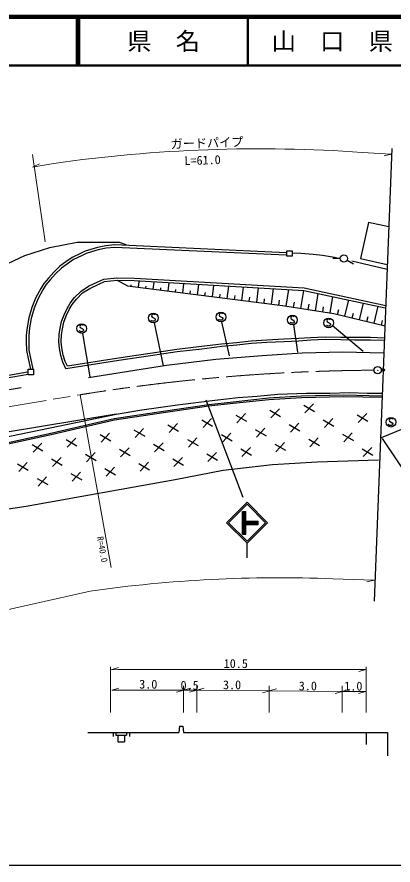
# Model space of a CAD drawing. Units: millimetres, scale not verified. Extents: x 40000 to 680000, y 20000 to 380000.
# Drawn here: x 285412 to 362901, y 205000 to 380000 of the extents above; entities that cross this region are included whole.
import ezdxf
from ezdxf.enums import TextEntityAlignment as Align

# ---------------------------------------------------------------- set-up
doc = ezdxf.new("R2010")
doc.units = ezdxf.units.MM
doc.header["$LTSCALE"] = 1000
doc.header["$PDMODE"] = 32
doc.header["$PDSIZE"] = 500
doc.linetypes.add('CHAIN', pattern=[18.5, 12, -1.5, 3.5, -1.5])
for name, color, linetype, lineweight in [('M-BGD', 7, 'Continuous', 25), ('M-BGD-EXST', 7, 'Continuous', 25), ('M-BMK', 2, 'CHAIN', 13), ('M-BMK-OTRS', 5, 'Continuous', 25), ('M-BMK-SRVR', 3, 'Continuous', 25), ('M-STR-HTXT', 7, 'Continuous', 13), ('M-STR-STRC', 7, 'Continuous', 25), ('M-TTL', 2, 'Continuous', 140), ('M-TTL-BAND', 7, 'Continuous', 25), ('M-TTL-LINE', 7, 'Continuous', 50)]:
    doc.layers.add(name, color=color, linetype=linetype, lineweight=lineweight)
doc.layers.add('M-OTRS', color=6, linetype='Continuous')
doc.layers.add('M-TTL-TXT', color=7, linetype='Continuous')
doc.styles.add('ＭＳ ゴシック', font='')
doc.styles.get('ＭＳ ゴシック').set_extended_font_data('MS Gothic')

msp = doc.modelspace()

# ---------------------------------------------------------------- linework, layer by layer
at = {"layer": 'M-BGD'}
for p, q in [((357868, 337621), (356207, 330177)), ((362017, 336695), (357868, 337621)), ((292208, 332453), (297832, 333512)), ((297832, 333512), (306460, 333512)), ((303738, 332761), (302015, 332453)), ((305583, 332945), (303738, 332761)), ((340895, 331346), (305583, 332945)), ((306460, 333512), (307822, 333058)), ((282521, 328669), (287062, 330788)), ((287062, 330788), (292208, 332453)), ((298509, 331161), (296796, 330362)), ((299493, 331654), (298509, 331161)), ((299685, 331190), (298726, 330711)), ((300600, 332023), (299493, 331654)), ((300752, 331546), (299685, 331190)), ((302015, 332453), (300600, 332023)), ((302132, 331966), (300752, 331546)), ((303806, 332265), (302132, 331966)), ((305597, 332444), (303806, 332265)), ((340872, 330846), (305597, 332444)), ((341012, 330669), (341012, 331715)), ((341012, 331715), (342119, 331715)), ((342119, 331715), (342119, 330669)), ((343904, 331223), (342119, 331284)), ((346426, 330977), (343904, 331223)), ((348394, 330792), (346426, 330977)), ((351286, 330300), (348394, 330792)), ((295505, 329500), (294274, 328578)), ((295793, 329092), (294598, 328195)), ((296796, 330362), (295505, 329500)), ((297042, 329925), (295793, 329092)), ((298726, 330711), (297042, 329925)), ((342119, 330669), (341012, 330669)), ((352033, 330152), (350533, 330152)), ((353441, 329792), (354758, 329074)), ((361682, 327901), (354423, 329623)), ((356207, 330177), (361710, 328949)), ((292982, 327347), (291875, 326117)), ((294274, 328578), (292982, 327347)), ((294598, 328195), (293341, 326998)), ((291875, 326117), (290952, 325010)), ((292253, 325790), (291362, 324721)), ((293341, 326998), (292253, 325790)), ((302062, 325340), (303326, 325875)), ((303326, 325875), (306001, 326167)), ((303453, 325386), (306025, 325667)), ((306001, 326167), (309599, 326118)), ((306025, 325667), (309581, 325619)), ((306025, 325667), (308173, 324530)), ((309581, 325619), (344556, 323579)), ((309599, 326118), (344623, 324076)), ((290337, 323964), (289230, 321995)), ((290952, 325010), (290337, 323964)), ((291362, 324721), (290770, 323714)), ((298609, 323444), (300165, 324416)), ((298922, 323050), (300408, 323978)), ((300165, 324416), (302062, 325340)), ((300408, 323978), (302269, 324885)), ((302269, 324885), (303453, 325386)), ((308173, 324530), (340140, 320455)), ((308934, 324433), (308975, 324754)), ((310456, 324239), (310607, 325418)), ((311979, 324045), (312028, 324432)), ((313501, 323851), (313679, 325252)), ((315023, 323657), (315081, 324111)), ((316545, 323463), (316752, 325085)), ((318067, 323269), (318134, 323789)), ((319590, 323075), (319825, 324919)), ((322634, 322687), (322897, 324752)), ((325679, 322299), (325970, 324586)), ((328723, 321910), (329043, 324419)), ((331767, 321522), (332116, 324253)), ((334812, 321134), (335188, 324086)), ((337856, 320746), (338261, 323920)), ((344623, 324076), (361400, 320487)), ((290770, 323714), (289684, 321783)), ((296372, 320963), (297296, 322131)), ((297296, 322131), (298609, 323444)), ((297670, 321798), (298922, 323050)), ((321112, 322881), (321187, 323467)), ((324156, 322493), (324240, 323146)), ((327201, 322105), (327292, 322824)), ((330245, 321716), (330345, 322502)), ((333290, 321328), (333398, 322181)), ((340895, 320337), (341429, 323748)), ((343915, 319864), (344497, 323582)), ((344556, 323579), (361295, 319998)), ((346935, 319391), (347493, 322951)), ((349955, 318918), (350487, 322310)), ((289230, 321995), (288491, 320044)), ((289684, 321783), (288967, 319887)), ((295740, 319845), (296372, 320963)), ((296183, 319613), (296788, 320684)), ((296788, 320684), (297670, 321798)), ((336334, 320940), (336451, 321859)), ((339378, 320552), (339504, 321537)), ((340140, 320455), (350710, 318799)), ((342405, 320100), (342572, 321170)), ((345425, 319627), (345596, 320720)), ((352975, 318253), (353783, 321605)), ((355995, 317526), (356822, 320955)), ((359016, 316798), (359861, 320305)), ((288491, 320044), (287876, 317891)), ((288967, 319887), (288363, 317776)), ((294572, 317170), (295107, 318532)), ((295107, 318532), (295740, 319845)), ((295566, 318332), (296183, 319613)), ((348445, 319154), (348608, 320197)), ((350710, 318799), (361281, 316252)), ((351465, 318617), (351705, 319611)), ((354485, 317890), (354730, 318907)), ((287876, 317891), (287507, 315923)), ((288363, 317776), (288002, 315848)), ((294281, 315760), (294572, 317170)), ((294773, 315673), (295053, 317027)), ((295053, 317027), (295566, 318332)), ((357506, 317162), (357756, 318202)), ((360526, 316434), (360756, 317390)), ((287507, 315923), (287323, 314323)), ((288002, 315848), (287823, 314294)), ((294086, 314447), (294281, 315760)), ((294585, 314402), (294773, 315673)), ((287323, 314323), (287323, 312970)), ((287823, 314294), (287823, 312978)), ((294038, 312939), (294086, 314447)), ((294538, 312959), (294585, 314402)), ((336865, 313293), (333690, 313097)), ((340418, 313487), (336865, 313293)), ((343432, 313633), (340418, 313487)), ((345912, 313779), (343432, 313633)), ((345939, 313280), (343459, 313134)), ((348946, 313926), (345912, 313779)), ((348954, 313426), (345939, 313280)), ((352123, 313877), (348946, 313926)), ((352115, 313377), (348954, 313426)), ((354984, 313328), (352115, 313377)), ((354988, 313828), (352124, 313877)), ((358243, 313328), (354984, 313328)), ((358251, 313828), (354988, 313828)), ((361112, 313231), (358243, 313328)), ((361129, 313731), (358251, 313828)), ((287323, 312970), (287384, 311186)), ((287823, 312978), (287883, 311240)), ((294183, 311626), (294038, 312939)), ((294475, 310119), (294183, 311626)), ((294678, 311702), (294538, 312959)), ((294962, 310235), (294678, 311702)), ((323460, 311977), (318349, 311393)), ((327554, 312513), (323460, 311977)), ((327606, 312015), (323521, 311480)), ((330670, 312756), (327554, 312513)), ((330718, 312259), (327606, 312015)), ((333690, 313097), (330670, 312756)), ((333733, 312599), (330718, 312259)), ((336894, 312794), (333733, 312599)), ((340444, 312988), (336894, 312794)), ((343459, 313134), (340444, 312988)), ((287384, 311186), (287692, 309525)), ((287883, 311240), (288182, 309626)), ((294864, 308757), (294475, 310119)), ((295334, 308932), (294962, 310235)), ((312845, 310565), (306327, 309592)), ((312919, 310070), (306403, 309098)), ((318349, 311393), (312845, 310565)), ((318414, 310897), (312919, 310070)), ((323521, 311480), (318414, 310897)), ((287692, 309525), (288201, 307298)), ((288182, 309626), (288712, 307303)), ((295496, 307395), (294864, 308757)), ((295791, 307948), (295334, 308932)), ((306403, 309098), (295496, 307395)), ((306327, 309592), (295791, 307948)), ((287602, 306705), (152363, 283511)), ((287704, 307292), (288792, 307304)), ((287717, 306122), (287704, 307292)), ((288792, 307304), (288805, 306134)), ((287686, 306212), (152442, 283017)), ((288805, 306134), (287717, 306122)), ((326149, 300922), (330981, 301459)), ((337262, 301324), (329938, 300521)), ((337287, 301025), (329970, 300223)), ((330981, 301459), (334873, 301727)), ((334873, 301727), (339168, 302130)), ((344034, 301725), (337262, 301324)), ((344046, 301425), (337287, 301025)), ((339168, 302130), (345073, 302398)), ((352712, 301926), (344034, 301725)), ((352713, 301626), (344046, 301425)), ((345073, 302398), (349905, 302398)), ((349905, 302398), (353968, 302532)), ((360638, 301775), (352712, 301926)), ((360632, 301475), (352713, 301626)), ((353968, 302532), (357591, 302398)), ((357591, 302398), (360678, 302398)), ((311118, 298909), (318499, 299982)), ((324921, 299969), (315548, 298615)), ((324959, 299672), (315592, 298318)), ((318499, 299982), (326149, 300922)), ((329938, 300521), (324921, 299969)), ((329970, 300223), (324959, 299672)), ((344514, 299882), (346722, 298585)), ((346493, 300168), (344743, 298299)), ((305861, 298062), (282144, 294110)), ((282324, 293127), (305861, 298062)), ((315548, 298615), (305465, 297060)), ((315592, 298318), (305522, 296765)), ((305861, 298062), (311118, 298909)), ((330517, 297859), (332725, 296561)), ((332496, 298145), (330746, 296275)), ((337515, 298871), (339724, 297573)), ((339495, 299157), (337744, 297287)), ((355517, 297901), (357725, 296604)), ((357496, 298187), (355746, 296317)), ((305465, 297060), (296536, 295003)), ((305522, 296765), (296603, 294711)), ((316520, 295835), (318729, 294538)), ((318500, 296121), (316749, 294252)), ((323519, 296847), (325727, 295550)), ((325498, 297133), (323748, 295263)), ((341520, 295877), (343729, 294580)), ((343500, 296163), (341749, 294294)), ((348519, 296889), (350727, 295592)), ((350498, 297175), (348748, 295306)), ((292372, 294050), (268111, 288783)), ((296536, 295003), (292372, 294050)), ((296603, 294711), (292438, 293757)), ((304503, 294098), (302753, 292228)), ((309522, 294823), (311730, 293526)), ((311501, 295109), (309751, 293240)), ((329503, 294140), (327753, 292270)), ((334522, 294865), (336730, 293568)), ((336501, 295152), (334751, 293282)), ((354503, 294182), (352753, 292312)), ((360526, 293195), (366575, 295679)), ((292438, 293757), (268171, 288489)), ((295525, 292800), (297734, 291502)), ((297505, 293086), (295754, 291216)), ((302524, 293811), (304732, 292514)), ((320525, 292842), (322734, 291544)), ((322505, 293128), (320754, 291258)), ((327524, 293854), (329732, 292556)), ((345525, 292884), (347734, 291587)), ((347505, 293170), (345754, 291300)), ((352524, 293896), (354732, 292598)), ((288527, 291788), (290736, 290491)), ((290507, 292074), (288756, 290204)), ((306529, 290818), (308737, 289521)), ((308508, 291104), (306758, 289235)), ((313527, 291830), (315735, 290533)), ((315507, 292116), (313756, 290247)), ((331529, 290860), (333737, 289563)), ((333508, 291147), (331758, 289277)), ((338527, 291872), (340735, 290575)), ((340506, 292158), (338756, 290289)), ((356529, 290903), (358737, 289605)), ((358508, 291189), (356758, 289319)), ((292532, 288795), (294741, 287497)), ((294512, 289081), (292761, 287211)), ((299530, 289806), (301739, 288509)), ((301510, 290093), (299759, 288223)), ((317532, 288837), (319741, 287539)), ((319512, 289123), (317761, 287253)), ((324530, 289849), (326739, 288551)), ((326510, 290135), (324759, 288265)), ((285534, 287783), (287742, 286485)), ((287513, 288069), (285763, 286199)), ((305515, 287099), (303764, 285230)), ((310534, 287825), (312742, 286528)), ((312513, 288111), (310763, 286241)), ((327931, 286474), (338054, 287642)), ((338054, 287642), (347263, 288226)), ((347263, 288226), (359917, 288616)), ((296537, 285801), (298746, 284504)), ((298517, 286088), (296766, 284218)), ((303536, 286813), (305744, 285516)), ((318002, 284527), (327931, 286474)), ((287315, 279071), (318002, 284527)), ((289539, 284790), (291747, 283492)), ((291518, 285076), (289768, 283206)), ((270841, 276499), (287315, 279071)), ((318917, 233639), (318794, 232363)), ((318918, 233649), (319580, 233649)), ((319581, 233639), (319708, 232363)), ((300002, 232363), (318794, 232363)), ((305202, 232363), (305202, 231517)), ((305755, 232363), (305755, 231804)), ((305755, 231804), (307969, 231804)), ((306186, 231804), (306186, 230450)), ((307600, 231804), (307600, 230450)), ((307969, 232363), (307969, 231804)), ((308585, 232363), (308585, 231545)), ((319708, 232363), (361769, 232363)), ((357348, 232363), (357348, 229859)), ((361769, 232363), (361769, 227526)), ((306186, 230450), (307600, 230450))]:
    msp.add_line(p, q, dxfattribs=at)
msp.add_circle((352783, 330152), 750, dxfattribs=at)
at = {"layer": 'M-BGD-EXST'}
for p, q in [((313204, 318524), (313164, 318284)), ((313444, 318644), (313204, 318524)), ((313604, 318644), (313444, 318644)), ((313764, 318604), (313604, 318644)), ((313844, 318524), (313764, 318604)), ((327127, 318726), (327087, 318486)), ((327367, 318846), (327127, 318726)), ((327527, 318846), (327367, 318846)), ((327687, 318806), (327527, 318846)), ((327767, 318726), (327687, 318806)), ((313124, 317324), (313044, 317444)), ((313364, 317204), (313124, 317324)), ((313164, 318284), (313244, 318084)), ((313244, 318084), (313804, 317764)), ((313644, 317204), (313364, 317204)), ((313844, 317324), (313644, 317204)), ((313702, 316910), (315504, 307994)), ((313804, 317764), (313884, 317564)), ((313884, 317564), (313844, 317324)), ((327047, 317526), (326967, 317646)), ((327287, 317406), (327047, 317526)), ((327087, 318486), (327167, 318286)), ((327167, 318286), (327727, 317966)), ((327567, 317406), (327287, 317406)), ((327767, 317526), (327567, 317406)), ((329224, 310051), (327650, 317101)), ((327727, 317966), (327807, 317766)), ((327807, 317766), (327767, 317526)), ((341778, 316920), (341698, 317040)), ((342018, 316800), (341778, 316920)), ((341858, 318120), (341818, 317880)), ((341818, 317880), (341898, 317680)), ((342098, 318240), (341858, 318120)), ((341898, 317680), (342458, 317360)), ((342298, 316800), (342018, 316800)), ((342258, 318240), (342098, 318240)), ((342418, 318200), (342258, 318240)), ((342498, 316920), (342298, 316800)), ((342498, 318120), (342418, 318200)), ((342458, 317360), (342538, 317160)), ((342538, 317160), (342498, 316920)), ((349324, 317515), (349284, 317275)), ((349284, 317275), (349364, 317075)), ((349564, 317635), (349324, 317515)), ((349364, 317075), (349924, 316755)), ((349724, 317635), (349564, 317635)), ((349884, 317595), (349724, 317635)), ((349964, 317515), (349884, 317595)), ((349924, 316755), (350004, 316555)), ((298345, 315148), (298265, 315268)), ((298585, 315028), (298345, 315148)), ((298425, 316348), (298385, 316108)), ((298385, 316108), (298465, 315908)), ((298665, 316468), (298425, 316348)), ((298465, 315908), (299025, 315588)), ((298865, 315028), (298585, 315028)), ((298825, 316468), (298665, 316468)), ((298985, 316428), (298825, 316468)), ((299065, 315148), (298865, 315028)), ((299065, 316348), (298985, 316428)), ((299025, 315588), (299105, 315388)), ((299105, 315388), (299065, 315148)), ((342360, 316508), (343240, 310815)), ((349244, 316315), (349164, 316435)), ((349484, 316195), (349244, 316315)), ((349764, 316195), (349484, 316195)), ((349964, 316315), (349764, 316195)), ((350004, 316555), (349964, 316315)), ((356768, 310942), (350433, 316260)), ((298890, 314711), (300458, 305755)), ((362071, 295821), (361991, 295941)), ((362311, 295701), (362071, 295821)), ((362151, 297021), (362111, 296781)), ((362111, 296781), (362191, 296581)), ((362391, 297141), (362151, 297021)), ((362191, 296581), (362751, 296261)), ((362551, 297141), (362391, 297141)), ((362711, 297101), (362551, 297141)), ((362791, 295821), (362591, 295701)), ((362791, 297021), (362711, 297101)), ((362751, 296261), (362831, 296061)), ((362831, 296061), (362791, 295821)), ((362591, 295701), (362311, 295701))]:
    msp.add_line(p, q, dxfattribs=at)
for centre in [(313524, 317884), (327447, 318086), (342178, 317480), (349644, 316875), (298745, 315708), (362471, 296381)]:
    msp.add_circle(centre, 1000, dxfattribs=at)
at = {"layer": 'M-BMK'}
msp.add_line((261329, 295893), (298426, 302042), dxfattribs=at)
msp.add_arc((361186, -83846), 390958, 90.32159, 99.23761, dxfattribs=at)
at = {"layer": 'M-BMK-OTRS'}
for p, q in [((362626, 352863), (359034, 259456)), ((360648, 293034), (390752, 247879))]:
    msp.add_line(p, q, dxfattribs=at)
at = {"layer": 'M-BMK-SRVR'}
for radius in [750, 30]:
    msp.add_circle((359742, 307109), radius, dxfattribs=at)
at = {"layer": 'M-OTRS'}
msp.add_point((360882, 307180), dxfattribs=at)
at = {"layer": 'M-STR-HTXT'}
for p, q in [((356563, 352044), (362601, 351667)), ((291248, 333602), (288596, 351638)), ((362601, 351667), (361077, 351341)), ((292976, 349780), (288637, 349025)), ((288637, 349025), (290042, 349696)), ((298426, 302042), (304845, 266413)), ((350484, 264060), (358993, 263802)), ((358993, 263802), (357481, 263428)), ((131838, 223336), (300463, 261525)), ((304703, 245917), (304703, 236484)), ((304853, 245265), (306328, 245767)), ((306274, 245344), (304853, 245265)), ((306274, 245344), (357344, 245344)), ((357344, 245344), (355844, 244924)), ((357348, 245917), (357348, 236484)), ((304935, 241055), (306420, 241525)), ((319713, 241080), (321213, 241500)), ((319718, 242006), (319718, 236484)), ((322505, 242006), (322505, 236484)), ((337393, 242006), (337393, 236484)), ((352452, 242006), (352452, 236484)), ((305722, 241081), (304935, 241055)), ((305722, 241081), (319772, 241081)), ((319772, 241081), (318272, 240661)), ((319971, 241080), (319713, 241080)), ((319971, 241080), (322474, 241064)), ((322474, 241064), (320972, 240654)), ((322505, 241061), (324003, 241486)), ((323326, 241064), (322505, 241061)), ((323326, 241064), (337479, 240964)), ((337479, 240964), (335976, 240555)), ((337381, 240932), (338881, 241352)), ((337937, 240932), (337381, 240932)), ((337937, 240932), (352464, 240821)), ((352464, 240821), (350961, 240412)), ((352444, 240816), (353938, 241260)), ((352724, 240821), (352444, 240816)), ((352724, 240821), (357319, 240821)), ((357319, 240821), (355819, 240401))]:
    msp.add_line(p, q, dxfattribs=at)
for centre, radius, start, end in [((335329, 54353), 298448, 85.9202, 98.15848), ((339561, -15220), 279493, 87.76029, 98.04141)]:
    msp.add_arc(centre, radius, start, end, dxfattribs=at)
at = {"layer": 'M-STR-STRC'}
for p, q in [((326409, 309412), (335926, 310144)), ((335926, 310144), (344162, 310693)), ((344162, 310693), (352580, 310876)), ((352580, 310876), (360999, 310693)), ((300150, 305569), (316256, 308131)), ((316256, 308131), (326409, 309412)), ((231240, 294039), (286241, 303556)), ((332002, 280847), (324378, 300946)), ((328570, 275631), (332813, 279874)), ((332813, 279450), (328994, 275631)), ((332813, 279874), (337055, 275631)), ((336631, 275631), (332813, 279450)), ((331893, 273281), (331893, 277981)), ((331893, 277981), (332543, 277981)), ((332023, 273281), (332023, 277981)), ((332153, 273281), (332153, 277981)), ((332283, 273281), (332283, 277981)), ((332413, 273281), (332413, 277981)), ((332543, 273281), (332543, 277981)), ((332813, 271389), (328570, 275631)), ((328994, 275631), (332813, 271813)), ((332543, 275981), (335143, 275981)), ((332543, 275281), (335143, 275281)), ((332673, 275281), (332673, 275981)), ((332803, 275281), (332803, 275981)), ((332813, 271813), (336631, 275631)), ((337055, 275631), (332813, 271389)), ((332933, 275281), (332933, 275981)), ((333063, 275281), (333063, 275981)), ((333193, 275281), (333193, 275981)), ((333323, 275281), (333323, 275981)), ((333453, 275281), (333453, 275981)), ((333583, 275281), (333583, 275981)), ((333713, 275281), (333713, 275981)), ((333843, 275281), (333843, 275981)), ((333973, 275281), (333973, 275981)), ((334103, 275281), (334103, 275981)), ((334233, 275281), (334233, 275981)), ((334363, 275281), (334363, 275981)), ((334493, 275281), (334493, 275981)), ((334623, 275281), (334623, 275981)), ((334753, 275281), (334753, 275981)), ((334883, 275281), (334883, 275981)), ((335013, 275281), (335013, 275981)), ((335143, 275281), (335143, 275981)), ((331893, 273281), (332543, 273281)), ((332813, 268389), (332813, 271389))]:
    msp.add_line(p, q, dxfattribs=at)
at = {"layer": 'M-TTL'}
msp.add_line((680000, 380000), (40000, 380000), dxfattribs=at)
at = {"layer": 'M-TTL-BAND'}
msp.add_line((40000, 205000), (579000, 205000), dxfattribs=at)
at = {"layer": 'M-TTL-LINE'}
for p, q in [((297750, 380000), (297750, 370000)), ((298250, 380000), (298250, 370000)), ((333000, 380000), (333000, 370000)), ((40000, 370000), (680000, 370000))]:
    msp.add_line(p, q, dxfattribs=at)

# ---------------------------------------------------------------- texts
at = {"layer": 'M-STR-HTXT', "style": 'ＭＳ ゴシック'}
for s, height, rotation, p in [('ガードパイプ', 1833, 1.9, (324564, 353996)), ('L=61.0', 1833, 2, (323652, 350455)), ('R=40.0', 1320, 280.2, (303006, 270150))]:
    msp.add_text(s, height=height, rotation=rotation, dxfattribs=at).set_placement(p, align=Align.MIDDLE_CENTER)
for s, p in [('10.5', (330505, 246581)), ('3.0', (312466, 242323)), ('0.5', (320987, 242098)), ('3.0', (329734, 242188)), ('3.0', (345349, 241962)), ('1.0', (354727, 241917))]:
    msp.add_text(s, height=1833, dxfattribs=at).set_placement(p, align=Align.MIDDLE_CENTER)
at = {"layer": 'M-TTL-TXT', "style": 'ＭＳ ゴシック'}
for s, p in [('県\u3000名', (315625, 375000)), ('山\u3000口\u3000県', (350375, 375000))]:
    msp.add_text(s, height=3666, dxfattribs=at).set_placement(p, align=Align.MIDDLE_CENTER)

doc.saveas('drawing.dxf')
